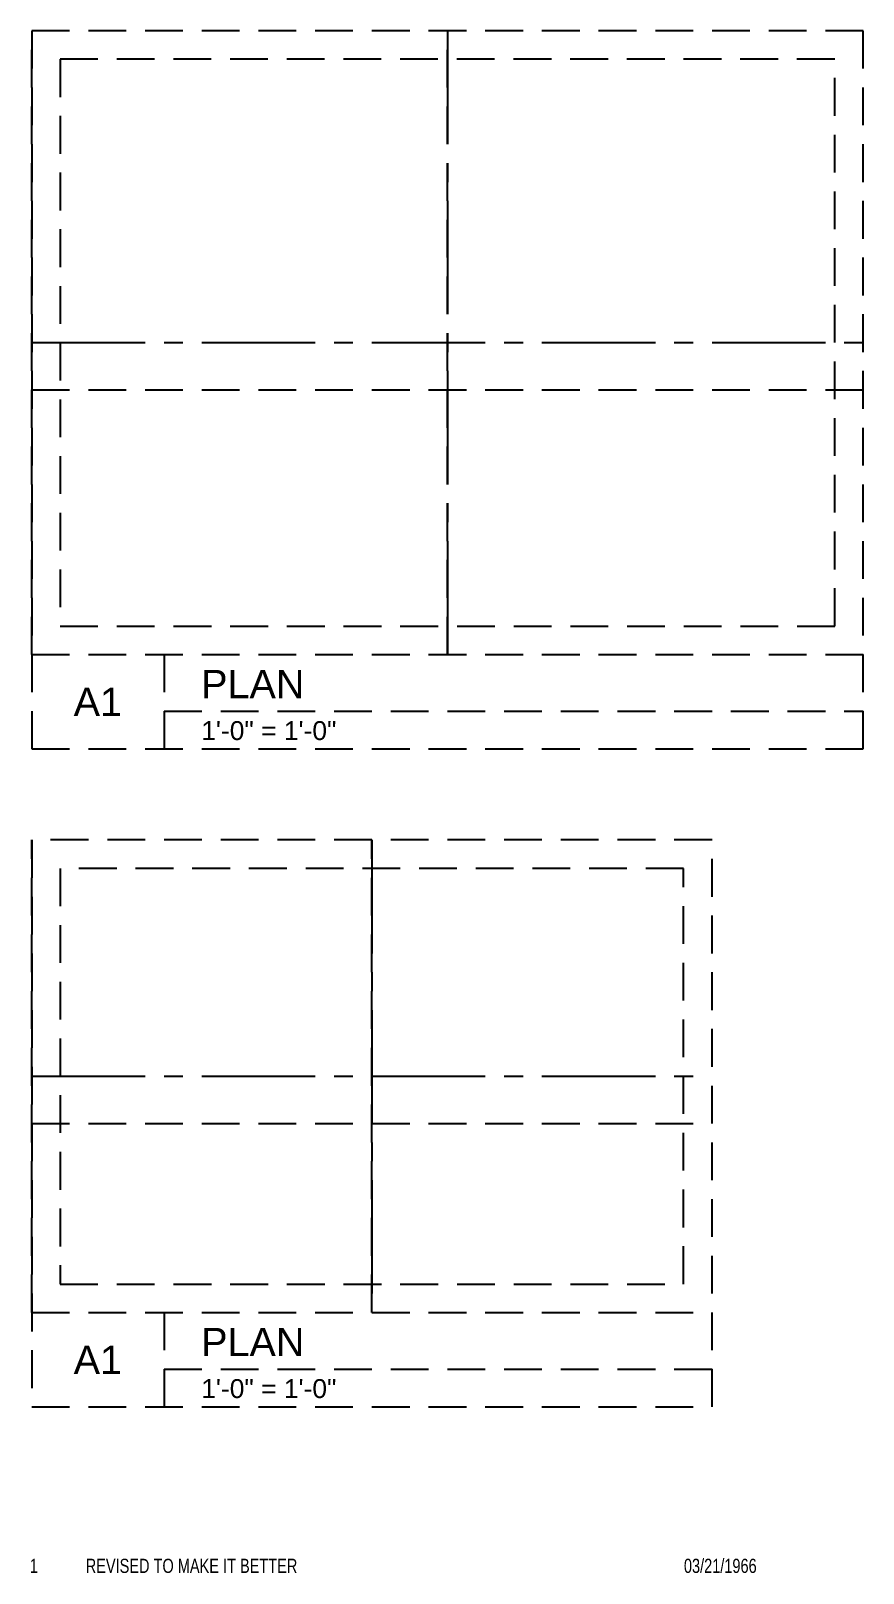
# Model space of a CAD drawing. Header units: inches. Extents: x -9.4 to 19.3, y -1.6 to 20.4.
# Drawn here: x 13.77 to 19.28, y 9.73 to 19.93 of the extents above; entities that cross this region are included whole.
import ezdxf
from ezdxf.enums import TextEntityAlignment as Align

# ---------------------------------------------------------------- set-up
doc = ezdxf.new("R2010")
doc.units = ezdxf.units.IN
doc.header["$MEASUREMENT"] = 0
for name, pattern in [('CENTER2', [1.125, 0.75, -0.125, 0.125, -0.125]), ('DASHEDX2', [1.5, 1, -0.5]), ('HIDDEN', [0.375, 0.25, -0.125])]:
    doc.linetypes.add(name, pattern=pattern)
doc.layers.add('A-Anno-Ttlb', color=3, linetype='Continuous', lineweight=0)
doc.layers.add('G-Anno-Box', color=6, linetype='HIDDEN')
doc.styles.add('Sans', font='swissl.ttf')
doc.styles.add('SansAttr', font='swisscl.ttf')

# ---------------------------------------------------------------- blocks, each defined once
blk = doc.blocks.new('REVInfo')
at = {"color": 0, "linetype": 'ByBlock', "lineweight": -2, "style": 'SansAttr'}
blk.add_attdef('NO', text='', height=0.0938, dxfattribs=at).set_placement((0.219, 0.125), align=Align.MIDDLE_CENTER)
for tag, p in [('ISSUEDFOR', (0.562, 0.125)), ('ISSUEDATE', (4.519, 0.125))]:
    blk.add_attdef(tag, text='', height=0.0938, dxfattribs=at).set_placement(p, align=Align.MIDDLE_LEFT)
blk = doc.blocks.new('*U28')
at = {"color": 8}
for p, q in [((4.5, 3.75), (0, 3.75)), ((0, 3.75), (0, 0)), ((4.5, 0), (4.5, 3.75)), ((0, 0.625), (4.5, 0.625)), ((0, 0), (4.5, 0))]:
    blk.add_line(p, q, dxfattribs=at)
at = {"color": 254, "true_color": 0xffdbb8}
for p, q in [((0, 0.625), (0, 3.75)), ((2.25, 0.625), (2.25, 3.75)), ((0, 1.875), (4.5, 1.875)), ((0, 0), (4.5, 0))]:
    blk.add_line(p, q, dxfattribs=at)
at = {"color": 254, "linetype": 'CENTER2', "true_color": 0xc2e1ff}
for p, q in [((2.25, 3.75), (2.25, 0.625)), ((0, 2.188), (4.5, 2.188))]:
    blk.add_line(p, q, dxfattribs=at)
at = {"color": 9, "linetype": 'HIDDEN'}
for p, q in [((0.188, 3.562), (0.188, 0.813)), ((4.312, 3.562), (0.188, 3.562)), ((4.312, 0.813), (4.312, 3.562)), ((0.188, 0.813), (4.312, 0.813))]:
    blk.add_line(p, q, dxfattribs=at)
at = {"color": 9}
for p, q in [((0.875, 0.625), (0.875, 0)), ((0.875, 0.25), (4.5, 0.25))]:
    blk.add_line(p, q, dxfattribs=at)
at = {"color": 9, "style": 'Sans'}
for tag, p, height in [('DRAWING', (1.121, 0.336), 0.187), ('SCALE', (1.121, 0.059), 0.125)]:
    blk.add_attdef(tag, p, '', height=height, dxfattribs=at)
blk.add_attdef('A1', text='', height=0.187, dxfattribs=at).set_placement((0.437, 0.312), align=Align.MIDDLE_CENTER)
blk = doc.blocks.new('*U43')
at = {"color": 8}
for p, q in [((5.5, 4.75), (0, 4.75)), ((0, 4.75), (0, 0)), ((5.5, 0), (5.5, 4.75)), ((0, 0.625), (5.5, 0.625)), ((0, 0), (5.5, 0))]:
    blk.add_line(p, q, dxfattribs=at)
at = {"color": 254, "true_color": 0xffdbb8}
for p, q in [((0, 0.625), (0, 4.75)), ((2.75, 0.625), (2.75, 4.75)), ((0, 2.375), (5.5, 2.375)), ((0, 0), (5.5, 0))]:
    blk.add_line(p, q, dxfattribs=at)
at = {"color": 254, "linetype": 'CENTER2', "true_color": 0xc2e1ff}
for p, q in [((2.75, 4.75), (2.75, 0.625)), ((0, 2.688), (5.5, 2.688))]:
    blk.add_line(p, q, dxfattribs=at)
at = {"color": 9, "linetype": 'HIDDEN'}
for p, q in [((0.188, 4.562), (0.188, 0.813)), ((5.312, 4.562), (0.188, 4.562)), ((5.312, 0.813), (5.312, 4.562)), ((0.188, 0.813), (5.312, 0.813))]:
    blk.add_line(p, q, dxfattribs=at)
at = {"color": 9}
for p, q in [((0.875, 0.625), (0.875, 0)), ((0.875, 0.25), (5.5, 0.25))]:
    blk.add_line(p, q, dxfattribs=at)
at = {"color": 9, "style": 'Sans'}
for tag, p, height in [('DRAWING', (1.121, 0.336), 0.187), ('SCALE', (1.121, 0.059), 0.125)]:
    blk.add_attdef(tag, p, '', height=height, dxfattribs=at)
blk.add_attdef('A1', text='', height=0.187, dxfattribs=at).set_placement((0.437, 0.312), align=Align.MIDDLE_CENTER)

msp = doc.modelspace()

# ---------------------------------------------------------------- block references
at = {"layer": 'A-Anno-Ttlb', "linetype": 'DASHEDX2'}
msp.add_blockref('REVInfo', (13.571, 9.657), dxfattribs=at).add_auto_attribs({'NO': '1', 'ISSUEDFOR': 'REVISED TO MAKE IT BETTER', 'ISSUEDATE': '03/21/1966'})
at = {"layer": 'G-Anno-Box'}
for name, p in [('*U43', (13.776, 15.185)), ('*U28', (13.776, 10.833))]:
    msp.add_blockref(name, p, dxfattribs=at).add_auto_attribs({'A1': 'A1', 'DRAWING': 'PLAN', 'SCALE': '1\'-0" = 1\'-0"'})

doc.saveas('drawing.dxf')
